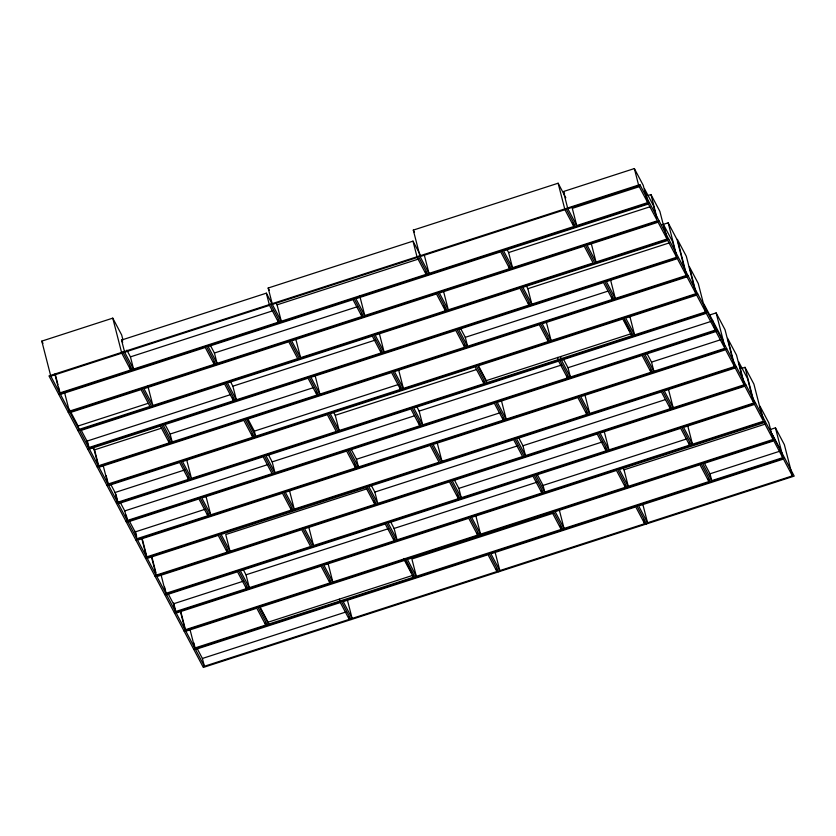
<?xml version="1.0" encoding="UTF-8"?>
<svg xmlns="http://www.w3.org/2000/svg" width="836" height="836" viewBox="0 0 836 836"><rect width="100%" height="100%" fill="white"/><g stroke="black" fill="none" stroke-linecap="round" stroke-linejoin="round"><path stroke-width="1.25" d="M129.705 366.252L130.667 370.003L59.701 392.983L50.797 376.158L41.8 341.119L112.766 318.14L121.669 334.954L122.955 339.959M572.859 222.731L573.83 226.514L429.004 273.403L420.1 256.589L413.297 230.109L558.124 183.22L565.836 197.787M647.054 200.138L647.691 202.594L576.725 225.574L567.822 208.76L563.401 191.548L634.357 168.569L643.26 185.383L646.427 197.683M277.761 319.739L278.388 322.173L133.561 369.063L124.658 352.249L121.533 340.064L266.35 293.164L281.283 321.233L426.109 274.344L417.206 257.53L272.379 304.419L268.168 288.023L412.994 241.134L420.121 254.593M50.797 376.158L121.763 353.189L130.667 370.003M124.658 352.249L269.485 305.359L278.388 322.173M420.1 256.589L564.927 209.7L573.83 226.514M567.822 208.76L638.777 185.78L647.691 202.594M639.592 186.574L572.305 208.363L576.725 225.574M275.89 302.601L277.071 304.847L418.188 259.15M126.873 350.148L130.437 356.878L272.787 310.783M647.294 195.739L650.962 194.548L659.876 211.362L665.686 234.007M58.624 394.153L649.509 202.824M60.443 394.383L205.269 347.494L214.173 364.308L69.357 411.197L60.443 394.383L58.593 387.183M648.433 203.994L503.606 250.894L512.51 267.708L657.336 220.819L648.433 203.994L644.535 188.852L653.438 205.666L656.365 217.026M506.835 249.201L508.622 252.556L649.729 206.868M210.254 345.163L214.413 353.011L357.996 306.519M361.894 316.478L352.991 299.654L208.164 346.553L217.067 363.367L361.894 316.478L361.298 314.179M509.615 268.649L500.712 251.824L355.885 298.724L364.789 315.538L509.615 268.649L508.978 266.193M68.27 412.367L659.155 221.049M70.099 412.597L141.054 389.618L149.957 406.442L79.002 429.422L70.099 412.597L69.221 409.18L78.124 425.994L79.002 429.422M662.049 224.8L668.163 222.825L677.066 239.639L686.272 275.472L615.306 298.452L606.403 281.627L677.369 258.658L686.272 275.472M78.124 425.994L147.857 403.422M152.863 405.502L297.679 358.613L288.775 341.788L143.949 388.688L152.863 405.502L147.867 386.086M445.4 310.783L436.496 293.959L291.67 340.858L300.573 357.672L445.4 310.783L444.125 305.83M448.295 309.842L593.121 262.953L584.218 246.129L439.391 293.028L448.295 309.842L443.519 291.262M666.982 239.033L658.078 222.219L587.112 245.199L596.016 262.013L666.982 239.033L666.334 236.515M77.926 430.582L668.8 239.263M526.053 285.337L527.84 288.702L668.946 243.015M230.496 381.707L232.868 386.19L375.218 340.095M81.04 429.913L86.975 441.115L230.558 394.623M233.463 400.747L224.56 383.923L79.744 430.822L88.647 447.636L233.463 400.747L232.627 397.487M381.185 352.917L372.281 336.093L227.455 382.992L236.369 399.807L381.185 352.917L380.547 350.441M528.906 305.088L520.002 288.263L375.176 335.163L384.079 351.977L528.906 305.088L528.268 302.59M676.627 257.258L667.724 240.434L522.897 287.333L531.8 304.147L676.627 257.258L672.656 241.803L663.753 224.988L666.501 235.679M87.571 448.807L678.445 257.488M89.389 449.036L160.345 426.057L169.259 442.881L98.293 465.851L89.389 449.036L87.184 440.478M93.015 447.709L94.207 449.956L161.505 428.168M460.542 328.36L465.286 337.326L607.636 291.241M164.776 423.956L170.126 434.041L313.709 387.559M316.969 395.052L308.066 378.227L163.25 425.127L172.153 441.941L316.969 395.052L316.102 391.666M464.691 347.222L455.787 330.398L310.961 377.297L319.875 394.111L464.691 347.222L464.053 344.735M612.412 299.382L603.508 282.568L458.682 329.457L467.585 346.282L612.412 299.382L611.837 297.146M97.216 467.021L688.091 275.702M687.014 276.873L542.188 323.762L551.091 340.586L695.918 293.687L686.293 256.203L677.39 239.389L687.014 276.873L695.918 293.687M247.822 418.815L254.343 431.146L397.936 384.654M252.765 437.186L243.851 420.362L99.035 467.251L107.938 484.075L252.765 437.186L251.814 433.508M400.475 389.346L391.572 372.532L246.756 419.421L255.659 436.246L400.475 389.346L399.692 386.295M548.197 341.516L539.293 324.702L394.467 371.592L403.38 388.416L548.197 341.516L547.57 339.082M106.862 485.246L697.736 293.927M108.68 485.476L179.646 462.496L188.549 479.31L117.583 502.29L108.68 485.476L106.162 475.684M333.459 411.929L335.246 415.293L476.353 369.596M110.916 484.65L115.065 492.498L184.808 469.916M478.035 364.924L486.343 380.62L631.17 333.721L631.702 335.821L486.886 382.721L477.973 365.896L622.799 319.007L631.702 335.821M191.444 478.38L336.271 431.48L327.357 414.666L182.541 461.556L191.444 478.38L186.647 459.695M483.981 383.651L475.078 366.837L330.262 413.726L339.165 430.55L483.981 383.651L483.386 381.31M705.563 311.912L696.66 295.098L625.694 318.067L634.597 334.891L705.563 311.912L698.279 283.55L689.376 266.726L695.709 291.388M116.507 503.46L707.381 312.141M118.325 503.69L263.152 456.801L272.055 473.615L127.229 520.514L118.325 503.69L115.859 494.097M567.487 377.956L558.584 361.142L413.768 408.031L422.671 424.855L567.487 377.956L566.85 375.458M561.478 360.201L706.305 313.312L715.208 330.126L570.392 377.026L561.478 360.201L560.59 356.721M709.942 314.911L716.138 312.904L725.042 329.729L734.499 366.565L589.683 413.454L580.78 396.64L725.596 349.751L734.499 366.565M416.767 406.62L419.139 411.103L561.489 365.018M268.022 454.032L272.181 461.88L414.52 415.795M120.603 503.063L124.763 510.911L268.346 464.419M563.255 358.759L567.999 367.725L712.826 320.836L715.208 330.126M419.776 425.785L410.863 408.971L266.047 455.86L274.95 472.685L419.776 425.785L418.846 422.19M126.152 521.685L717.027 330.356M127.971 521.915L198.937 498.935L207.84 515.749L136.874 538.729L127.971 521.915L126.226 515.122M715.95 331.526L644.984 354.506L653.898 371.32L724.854 348.351L715.95 331.526L713.589 322.33L722.492 339.144L723.966 344.892M646.782 353.147L651.526 362.124L722.492 339.144M351.13 449.172L356.47 459.267L500.053 412.775M129.193 520.723L135.129 531.936L204.872 509.354M355.561 467.92L346.658 451.106L201.831 497.995L210.735 514.819L355.561 467.92L354.621 464.252M503.282 420.09L494.369 403.276L349.552 450.165L358.456 466.979L503.282 420.09L502.708 417.885M650.993 372.26L642.09 355.446L497.274 402.335L506.177 419.149L650.993 372.26L650.366 369.805M453.164 437.04L461.827 434.239M481.63 427.823L490.293 425.022M512.572 417.801L518.769 415.805M541.049 408.585L549.712 405.784M571.991 398.563L575.701 397.361M135.798 539.899L726.672 348.581M291.346 510.054L282.443 493.24L137.616 540.129L146.519 556.943L291.346 510.054L290.698 507.546M294.241 509.114L439.067 462.224L430.164 445.41L285.337 492.299L294.241 509.114L289.392 490.22M586.788 414.395L577.875 397.581L433.058 444.47L441.962 461.284L586.788 414.395L586.172 412.012M145.443 558.114L736.317 366.795M147.261 558.354L218.227 535.374L227.131 552.188L156.165 575.168L147.261 558.354L142.141 538.394M735.241 367.965L664.286 390.945L673.189 407.759L744.144 384.779L736.537 355.154L727.633 338.34L735.241 367.965L744.144 384.779M366.847 488.861L225.741 534.549L230.025 551.248L374.852 504.359L373.932 500.785M741.344 368.519L745.012 367.328L753.915 384.142L762.484 417.519M371.268 485.34L374.831 492.059L517.181 445.975M518.78 437.897L522.939 445.745L665.289 399.65M377.747 503.418L522.573 456.529L513.67 439.715L368.843 486.604L377.747 503.418L374.831 492.059M670.294 408.7L661.38 391.885L516.564 438.775L525.468 455.589L670.294 408.7L669.657 406.233M155.088 576.338L745.973 385.02M454.105 479.415L458.849 488.381L602.442 441.889M165.821 593.382L310.637 546.493L301.733 529.679L156.907 576.568L165.821 593.382L160.951 574.437M458.358 498.664L449.454 481.849L304.628 528.739L313.531 545.553L458.358 498.664L457.386 494.891M606.079 450.834L597.176 434.02L452.349 480.909L461.253 497.723L606.079 450.834L605.18 447.333M753.8 403.004L744.886 386.19L600.07 433.079L608.974 449.893L753.8 403.004L747.52 378.551L738.616 361.737L743.946 382.522M164.734 594.553L755.619 403.234M166.563 594.783L237.518 571.814L246.421 588.628L175.466 611.607L166.563 594.783L164.556 586.997M754.542 404.405L683.576 427.384L692.48 444.198L763.446 421.219L754.542 404.405L745.012 367.328M243.046 569.191L246.014 574.802L388.353 528.707M390.548 521.716L394.111 528.446L537.694 481.954M168.12 593.727L173.46 603.822L243.203 581.239M537.13 474.221L543.066 485.423L686.649 438.942M394.143 540.798L385.239 523.984L240.413 570.873L249.316 587.687L394.143 540.798L393.547 538.457M541.864 492.968L532.96 476.154L388.134 523.043L397.037 539.857L541.864 492.968L541.279 490.68M689.585 445.139L680.682 428.325L535.855 475.214L544.758 492.028L689.585 445.139L689.021 442.934M174.39 612.778L765.264 421.459M176.208 613.007L321.024 566.118L329.927 582.932L185.111 629.822L176.208 613.007L173.637 603.007M622.83 467.575L624.022 469.811L765.128 424.124M770.51 429.443L775.453 427.833L784.356 444.647L792.382 475.883L647.555 522.772L638.652 505.958L783.478 459.058L792.382 475.883M477.649 535.103L468.745 518.289L323.919 565.178L332.822 581.992L477.649 535.103L477.011 532.616M625.37 487.273L616.466 470.449L471.64 517.348L480.543 534.162L625.37 487.273L624.722 484.755M773.091 439.443L764.188 422.619L619.361 469.518L628.264 486.333L773.091 439.443L768.848 422.922L759.945 406.108L763.278 419.087M184.035 630.992L774.909 439.673M185.853 631.222L256.809 608.242L265.723 625.067L194.757 648.046L185.853 631.222L180.712 611.22M413.433 577.237L404.53 560.413L259.714 607.312L268.617 624.126L413.433 577.237L412.942 575.314L268.116 622.203L259.808 606.508M552.993 513.304L411.887 558.991L416.328 576.297L561.155 529.407L560.204 525.698M704.079 462.59L710.015 473.803L780.981 450.834L782.736 457.658L711.77 480.637L702.867 463.823L773.833 440.844L782.736 457.658M708.876 481.578L699.972 464.753L555.146 511.653L564.049 528.467L708.876 481.578L708.249 479.122M193.68 649.206L784.555 457.888M195.499 649.447L340.315 602.547L349.229 619.371L204.402 666.261L195.499 649.447L193.785 642.759M197.056 648.37L202.396 658.465L345.979 611.973M496.939 571.542L488.036 554.717L343.22 601.617L352.123 618.431L496.939 571.542L496.323 569.138M644.66 523.712L635.757 506.888L490.931 553.787L499.834 570.601L644.66 523.712L643.741 520.107M712.826 320.836L703.922 304.011L705.406 309.822M780.981 450.834L772.077 434.009L772.663 436.287M563.401 191.548L564.582 193.785M566.003 208.53L575.649 226.744M585.294 244.958L594.939 263.183M604.585 281.398L614.23 299.622M623.875 317.837L633.521 336.062M643.166 354.276L652.812 372.49M662.467 390.715L672.113 408.929M681.758 427.154L691.403 445.369M701.049 463.583L710.694 481.808M624.043 320.272L629.978 331.484M501.788 250.664L511.433 268.878M521.079 287.093L530.724 305.318M540.37 323.532L550.015 341.757M559.66 359.971L569.306 378.185M578.961 396.41L588.607 414.625M598.252 432.849L607.897 451.064M617.543 469.289L627.188 487.503M636.833 505.717L646.479 523.942M413.297 230.109L414.489 232.356M418.282 256.359L427.927 274.574M437.573 292.788L447.218 311.013M456.864 329.227L466.509 347.452M476.154 365.666L485.8 383.891M495.455 402.106L505.101 420.32M514.746 438.545L524.391 456.759M534.037 474.984L543.682 493.198M553.327 511.413L562.973 529.637M561.155 529.407L552.251 512.583L407.425 559.483L416.328 576.297M354.067 298.494L363.712 316.708M373.358 334.922L383.003 353.147M392.648 371.362L402.294 389.586M411.949 407.801L421.595 426.015M431.24 444.24L440.885 462.454M450.531 480.679L460.176 498.893M469.822 517.118L479.467 535.333M489.112 553.547L498.758 571.772M268.168 288.023L269.359 290.27M270.561 304.189L280.206 322.403M289.852 340.618L299.497 358.843M309.142 377.057L318.788 395.282M328.443 413.496L338.089 431.721M347.734 449.935L357.38 468.15M367.025 486.374L376.67 504.589M386.316 522.813L395.961 541.028M405.606 559.253L415.252 577.467M404.634 559.618L411.751 573.068M374.852 504.359L365.949 487.545L221.122 534.434L230.025 551.248M206.346 346.323L215.991 364.538M225.636 382.752L235.282 400.977M244.938 419.191L254.583 437.416M264.228 455.63L273.874 473.855M283.519 492.07L293.164 510.284M302.81 528.509L312.455 546.723M322.1 564.948L331.746 583.162M341.391 601.377L351.047 619.601M121.533 340.064L122.714 342.3M122.84 352.019L132.485 370.233M142.13 388.458L151.776 406.672M161.432 424.887L171.077 443.111M180.722 461.326L190.368 479.55M200.013 497.765L209.658 515.979M219.304 534.204L228.949 552.418M238.594 570.643L248.24 588.857M257.896 607.082L267.541 625.297M41.8 341.119L42.991 343.356M775.453 427.833L782.517 455.317M716.138 312.904L724.655 346.062M668.163 222.825L676.418 254.949M650.962 194.548L657.106 218.447M634.357 168.569L638.777 185.78M710.015 473.803L711.77 480.637M687.714 425.66L692.48 444.198M668.434 389.242L673.189 407.759M651.526 362.124L653.898 371.32M629.853 316.395L634.597 334.891M610.552 279.914L615.306 298.452M591.167 243.14L596.016 262.013M642.748 504.035L647.555 522.772M558.124 183.22L564.927 209.7M624.022 469.811L628.264 486.333M604.261 431.564L608.974 449.893M584.949 395.041L589.683 413.454M567.999 367.725L570.392 377.026M557.622 357.39L558.584 361.142M546.284 321.839L551.091 340.586M527.84 288.702L531.8 304.147M508.622 252.556L512.51 267.708M559.315 510.033L564.049 528.467M543.066 485.423L544.758 492.028M522.939 445.745L525.468 455.589M501.119 399.472L506.177 419.149M486.343 380.62L486.886 382.721M465.286 337.326L467.585 346.282M424.145 254.489L429.004 273.403M425.461 271.825L426.109 274.344M495.205 552.575L499.834 570.601M412.994 241.134L417.206 257.53M475.694 515.258L480.543 534.162M458.849 488.381L461.253 497.723M437.071 442.254L441.962 461.284M419.139 411.103L422.671 424.855M398.688 370.149L403.38 388.416M379.293 333.313L384.079 351.977M359.741 295.902L364.789 315.538M404.039 558.49L404.53 560.413M394.111 528.446L397.037 539.857M356.47 459.267L358.456 466.979M335.246 415.293L339.165 430.55M315.078 375.469L319.875 394.111M295.808 339.113L300.573 357.672M277.071 304.847L281.283 321.233M347.494 600.426L352.123 618.431M266.35 293.164L269.485 305.359M348.654 617.146L349.229 619.371M339.458 599.213L340.315 602.547M328.046 563.37L332.822 581.992M329.29 580.435L329.927 582.932M308.693 526.722L313.531 545.553M272.181 461.88L274.95 472.685M254.343 431.146L255.659 436.246M232.868 386.19L236.369 399.807M214.413 353.011L217.067 363.367M213.556 361.904L214.173 364.308M268.116 622.203L268.617 624.126M265.075 622.559L265.723 625.067M246.014 574.802L249.316 587.687M245.857 586.402L246.421 588.628M226.493 549.691L227.131 552.188M206.022 496.469L210.735 514.819M207.255 513.492L207.84 515.749M187.922 476.865L188.549 479.31M170.126 434.041L172.153 441.941M168.621 440.436L169.259 442.881M130.437 356.878L133.561 369.063M202.396 658.465L204.402 666.261M112.766 318.14L121.763 353.189M189.939 629.289L194.757 648.046M180.294 611.064L185.111 629.822M173.46 603.822L175.466 611.607M152.047 557.612L155.935 572.775M151.368 556.462L156.165 575.168M141.692 538.123L146.519 556.943M135.359 531.341L136.655 536.367M135.129 531.936L136.874 538.729M124.763 510.911L127.229 520.514M115.065 492.498L117.583 502.29M103.225 465.715L107.938 484.075M94.322 448.901L98.094 463.583M94.207 449.956L98.293 465.851M86.975 441.115L88.647 447.636M64.414 391.99L69.357 411.197M55.207 373.974L57.977 384.779M54.883 374.204L59.701 392.983M639.864 184.61L48.979 375.928L203.326 667.431L794.2 476.112L639.864 184.61"/></g></svg>
